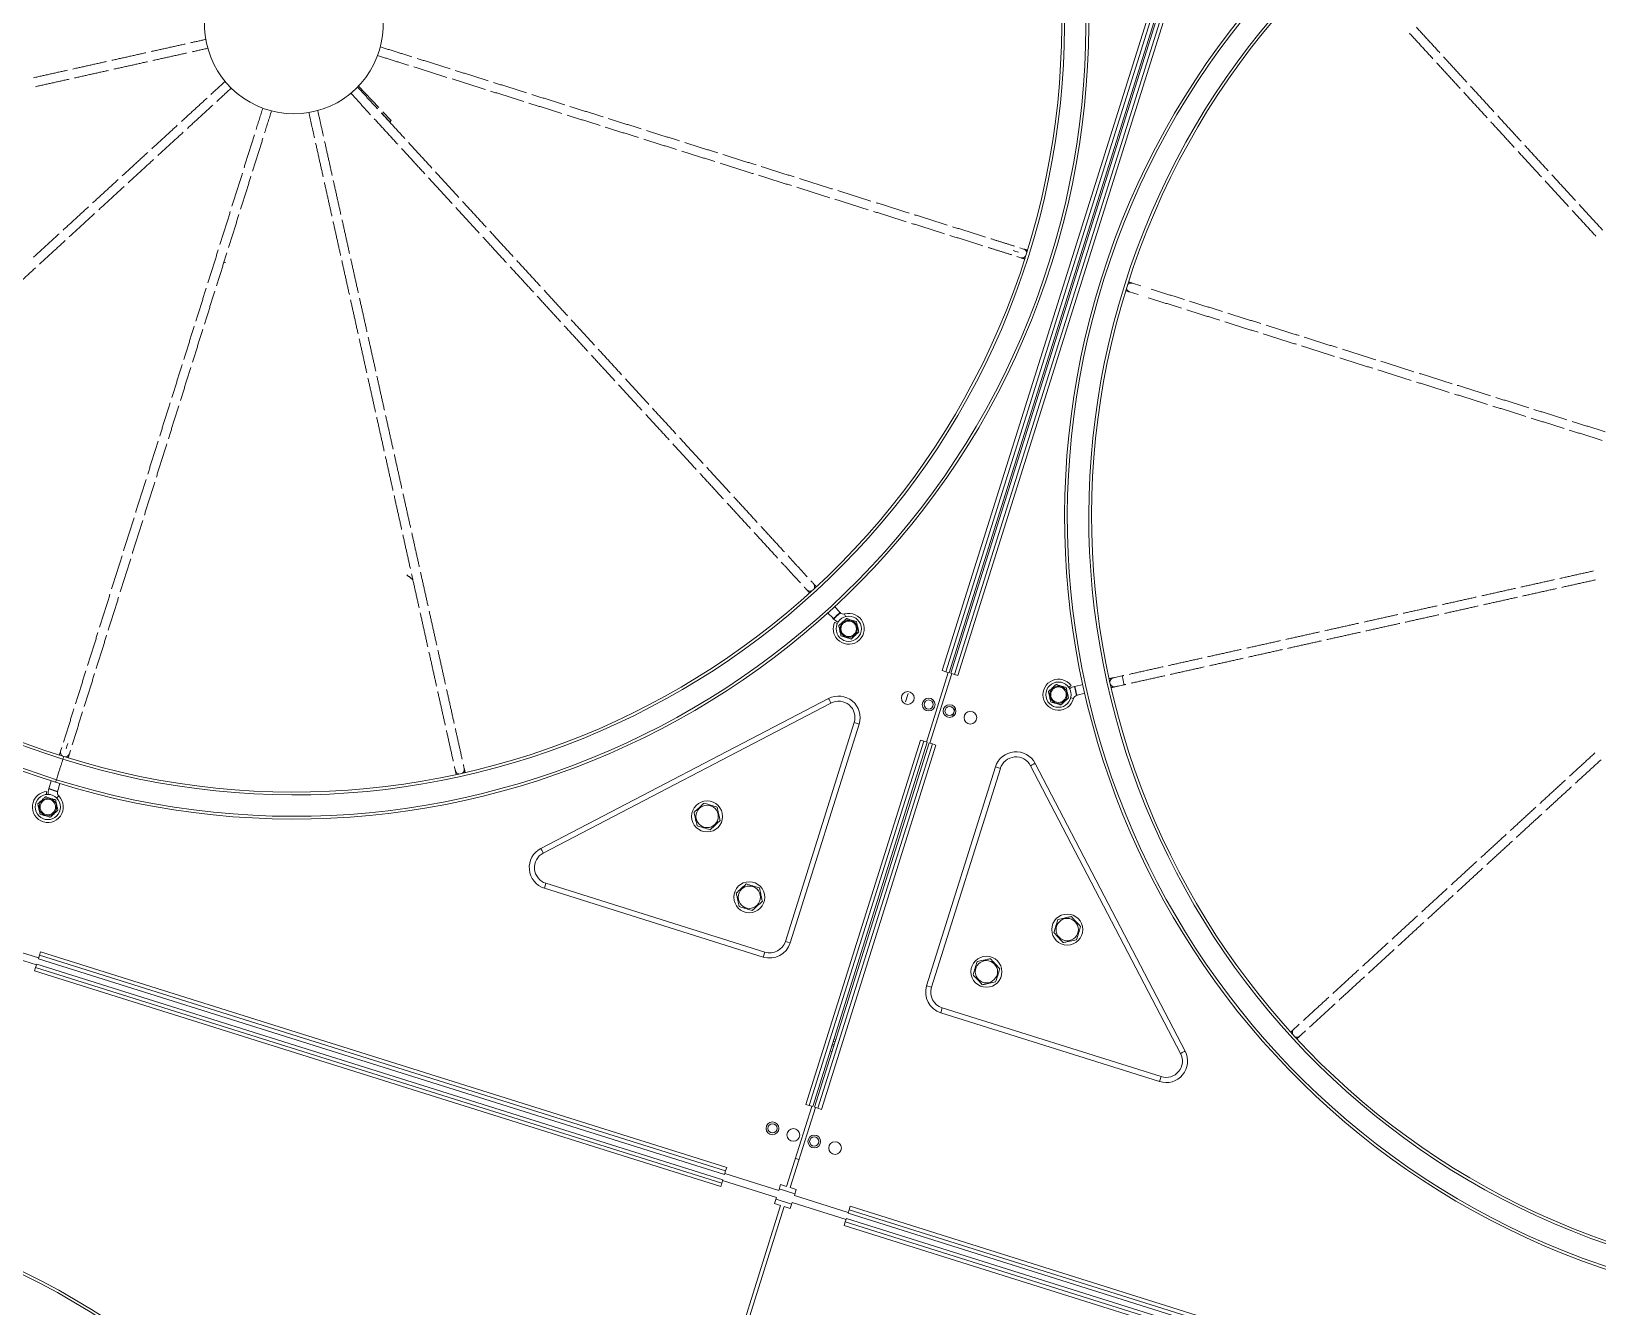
# Model space of a CAD drawing. Header units: metres. Extents: x -17822 to 152406, y -4219 to 19791.
# Drawn here: x 116765 to 116850.9, y 6487.3 to 6557.3 of the extents above; entities that cross this region are included whole.
import ezdxf

# ---------------------------------------------------------------- set-up
doc = ezdxf.new("R2010")
doc.units = ezdxf.units.M
doc.header["$LTSCALE"] = 100
doc.header["$MEASUREMENT"] = 0
doc.layers.get('0').update_dxf_attribs({"color": 9, "lineweight": 9})
doc.layers.add('Chiller', color=32, linetype='Continuous', lineweight=9)

# ---------------------------------------------------------------- blocks, each defined once
blk = doc.blocks.new('Chiller')
at = {"layer": 'Chiller', "linetype": 'Continuous'}
for p, q in [((215.249, 133.704), (201.604, 90.298)), ((215.44, 133.644), (201.795, 90.238)), ((215.631, 133.584), (201.986, 90.178)), ((202.081, 90.148), (215.726, 133.554)), ((202.272, 90.088), (215.917, 133.494)), ((202.463, 90.028), (216.108, 133.434)), ((169.593, 122.361), (170.713, 121.179)), ((170.64, 121.111), (170.584, 121.17)), ((171.244, 120.472), (170.848, 120.89)), ((170.921, 120.959), (171.386, 120.468)), ((171.301, 120.388), (171.386, 120.468)), ((206.068, 113.424), (205.854, 113.491)), ((205.637, 113.297), (205.494, 113.342)), ((205.637, 113.297), (205.78, 113.252)), ((205.705, 113.014), (205.918, 112.947)), ((211.884, 111.071), (212.354, 110.923)), ((212.504, 111.4), (212.034, 111.548)), ((196.25, 93.41), (196.292, 93.259)), ((201.795, 90.238), (201.604, 90.298)), ((201.795, 90.238), (201.986, 90.178)), ((201.935, 90.194), (200.735, 86.378)), ((202.132, 90.132), (200.933, 86.316)), ((202.272, 90.088), (202.081, 90.148)), ((202.272, 90.088), (202.463, 90.028)), ((195.373, 88.768), (179.592, 80.536)), ((179.722, 80.285), (195.503, 88.518)), ((199.742, 89.043), (199.596, 88.576)), ((202.245, 88), (202.171, 87.766)), ((202.318, 88.234), (202.245, 88)), ((196.778, 87.45), (193.004, 75.443)), ((193.274, 75.358), (197.048, 87.365)), ((196.778, 87.45), (197.048, 87.365)), ((153.318, 86.082), (153.255, 85.882)), ((153.557, 86.009), (153.602, 86.152)), ((153.602, 86.152), (153.647, 86.295)), ((153.732, 85.732), (153.796, 85.935)), ((200.405, 86.482), (194.122, 66.496)), ((200.596, 86.422), (194.313, 66.436)), ((200.786, 86.362), (194.504, 66.376)), ((194.599, 66.346), (200.882, 86.332)), ((194.79, 66.286), (201.073, 86.272)), ((194.981, 66.226), (201.263, 86.212)), ((200.405, 86.482), (200.596, 86.422)), ((200.596, 86.422), (200.786, 86.362)), ((201.073, 86.272), (200.882, 86.332)), ((201.263, 86.212), (201.073, 86.272)), ((153.216, 84.923), (153.261, 85.067)), ((153.274, 85.109), (153.261, 85.067)), ((153.274, 85.109), (153.319, 85.252)), ((153.332, 85.294), (153.319, 85.252)), ((153.332, 85.294), (153.377, 85.437)), ((153.422, 85.58), (153.377, 85.437)), ((214.68, 69.296), (206.448, 85.077)), ((214.931, 69.427), (206.699, 85.208)), ((152.741, 84.246), (152.602, 83.805)), ((152.979, 84.17), (153.024, 84.313)), ((153.041, 84.368), (153.024, 84.313)), ((153.041, 84.368), (153.086, 84.511)), ((153.099, 84.553), (153.086, 84.511)), ((153.099, 84.553), (153.144, 84.697)), ((153.157, 84.738), (153.144, 84.697)), ((153.157, 84.738), (153.202, 84.882)), ((153.216, 84.923), (153.202, 84.882)), ((204.522, 85.015), (200.747, 73.009)), ((204.792, 84.931), (201.017, 72.924)), ((204.792, 84.931), (204.522, 85.015)), ((153.079, 83.655), (152.602, 83.805)), ((153.085, 83.673), (152.608, 83.823)), ((153.079, 83.655), (153.218, 84.096)), ((179.784, 78.359), (179.869, 78.629)), ((179.784, 78.359), (191.791, 74.585)), ((191.875, 74.854), (179.869, 78.629)), ((148.231, 75.737), (152.047, 74.537)), ((151.925, 74.149), (148.109, 75.348)), ((152.151, 74.868), (152.091, 74.677)), ((152.151, 74.868), (189.785, 63.037)), ((191.791, 74.585), (191.875, 74.854)), ((193.004, 75.443), (193.274, 75.358)), ((151.881, 74.009), (151.821, 73.818)), ((151.881, 74.009), (151.941, 74.2)), ((151.881, 74.009), (189.516, 62.179)), ((151.941, 74.2), (189.575, 62.37)), ((152.091, 74.677), (152.031, 74.486)), ((189.665, 62.656), (152.031, 74.486)), ((189.725, 62.847), (152.091, 74.677)), ((189.456, 61.988), (151.821, 73.818)), ((201.017, 72.924), (200.747, 73.009)), ((201.521, 71.526), (201.606, 71.796)), ((201.521, 71.526), (213.528, 67.752)), ((201.606, 71.796), (213.612, 68.021)), ((195.649, 69.685), (195.553, 69.715)), ((195.583, 69.81), (195.679, 69.78)), ((195.628, 69.953), (195.724, 69.923)), ((195.673, 70.097), (195.769, 70.067)), ((195.559, 69.399), (195.463, 69.429)), ((213.528, 67.752), (213.612, 68.021)), ((193.073, 62.004), (194.453, 66.392)), ((193.271, 61.942), (194.65, 66.33)), ((194.122, 66.496), (194.313, 66.436)), ((194.313, 66.436), (194.504, 66.376)), ((194.79, 66.286), (194.599, 66.346)), ((194.981, 66.226), (194.79, 66.286)), ((189.665, 62.656), (189.725, 62.847)), ((189.725, 62.847), (189.785, 63.037)), ((193.751, 63.468), (193.553, 63.53)), ((189.516, 62.179), (189.456, 61.988)), ((189.575, 62.37), (189.516, 62.179)), ((189.559, 62.318), (192.517, 61.389)), ((189.682, 62.707), (192.639, 61.777)), ((192.743, 62.108), (192.639, 61.777)), ((193.526, 61.599), (192.668, 61.869)), ((192.743, 62.108), (193.073, 62.004)), ((193.601, 61.838), (193.271, 61.942)), ((192.413, 61.058), (192.517, 61.389)), ((192.413, 61.058), (192.743, 60.954)), ((193.346, 61.027), (192.488, 61.297)), ((193.271, 60.788), (193.375, 61.119)), ((196.333, 60.189), (193.375, 61.119)), ((193.601, 61.838), (193.497, 61.507)), ((196.455, 60.578), (193.497, 61.507)), ((192.743, 60.954), (189.864, 51.796)), ((192.941, 60.892), (190.062, 51.734)), ((193.271, 60.788), (192.941, 60.892)), ((196.349, 60.24), (196.289, 60.05)), ((196.349, 60.24), (233.983, 48.41)), ((196.439, 60.527), (196.499, 60.717)), ((234.073, 48.696), (196.439, 60.527)), ((196.499, 60.717), (196.559, 60.908)), ((234.133, 48.887), (196.499, 60.717)), ((196.559, 60.908), (234.193, 49.078)), ((196.289, 60.05), (196.229, 59.859)), ((233.863, 48.028), (196.229, 59.859)), ((196.289, 60.05), (233.923, 48.219))]:
    blk.add_line(p, q, dxfattribs=at)
at = {"layer": 'Chiller', "linetype": 'Continuous', "flags": 128}
for points in [[(194.027, 94.89), (194.056, 94.859), (194.097, 94.814), (194.131, 94.777), (194.156, 94.75), (194.171, 94.733)], [(194.54, 95.071), (194.524, 95.088), (194.499, 95.115), (194.466, 95.152), (194.424, 95.197), (194.395, 95.228)], [(196.012, 93.468), (195.894, 93.596), (195.78, 93.72), (195.699, 93.808)], [(195.331, 93.47), (195.412, 93.382), (195.526, 93.258), (195.643, 93.13)], [(195.999, 93.482), (195.985, 93.469), (195.945, 93.432), (195.885, 93.377), (195.815, 93.313), (195.744, 93.248), (195.684, 93.193), (195.644, 93.156), (195.63, 93.144)], [(196.012, 93.468), (195.998, 93.455), (195.958, 93.418), (195.898, 93.363), (195.827, 93.299), (195.757, 93.234), (195.697, 93.179), (195.657, 93.142), (195.643, 93.13), (195.643, 93.13)], [(195.704, 92.943), (195.721, 92.935), (195.77, 92.913), (195.844, 92.879), (195.847, 92.878)], [(209.315, 89.528), (209.197, 89.502), (209.033, 89.465), (208.864, 89.428)], [(208.972, 88.94), (208.968, 88.958), (208.956, 89.011), (208.939, 89.09), (208.918, 89.184), (208.897, 89.277), (208.879, 89.356), (208.868, 89.409), (208.864, 89.428), (208.864, 89.428)], [(208.991, 88.944), (208.987, 88.962), (208.975, 89.015), (208.957, 89.094), (208.936, 89.188), (208.916, 89.281), (208.898, 89.36), (208.886, 89.413), (208.882, 89.432), (208.882, 89.432)], [(211.469, 90.008), (211.384, 89.989), (211.302, 89.97), (211.225, 89.953), (211.155, 89.938), (211.095, 89.924), (211.046, 89.914), (211.01, 89.906), (210.988, 89.901)], [(211.097, 89.413), (211.119, 89.417), (211.155, 89.425), (211.204, 89.436), (211.264, 89.45), (211.334, 89.465), (211.411, 89.482), (211.493, 89.501), (211.578, 89.52)], [(211.578, 89.52), (211.574, 89.538), (211.562, 89.591), (211.544, 89.67), (211.523, 89.764), (211.503, 89.857), (211.485, 89.936), (211.473, 89.989), (211.469, 90.008), (211.469, 90.008)], [(195.503, 88.518), (195.482, 88.558), (195.461, 88.598), (195.442, 88.636), (195.423, 88.671), (195.407, 88.703), (195.393, 88.73), (195.381, 88.752), (195.373, 88.768)], [(208.803, 88.762), (208.784, 88.767), (208.732, 88.781), (208.653, 88.801), (208.651, 88.801)], [(208.972, 88.94), (209.142, 88.977), (209.306, 89.014), (209.423, 89.04)], [(175.389, 84.924), (175.384, 84.946), (175.376, 84.982), (175.365, 85.031), (175.352, 85.091), (175.341, 85.142)], [(206.448, 85.077), (206.489, 85.098), (206.529, 85.119), (206.567, 85.139), (206.602, 85.157), (206.633, 85.174), (206.66, 85.188), (206.682, 85.199), (206.699, 85.208)], [(174.853, 85.034), (174.864, 84.982), (174.877, 84.922), (174.888, 84.873), (174.896, 84.837), (174.901, 84.815)], [(152.471, 83.659), (152.472, 83.64), (152.478, 83.586), (152.485, 83.506)], [(179.592, 80.536), (179.6, 80.52), (179.612, 80.497), (179.626, 80.47), (179.642, 80.439), (179.661, 80.404), (179.68, 80.366), (179.701, 80.326), (179.722, 80.285)], [(221.19, 70.898), (221.187, 70.895), (221.125, 70.838), (221.067, 70.785), (221.014, 70.737), (220.969, 70.695), (220.932, 70.661), (220.905, 70.636), (220.888, 70.621)], [(221.226, 70.253), (221.243, 70.268), (221.27, 70.293), (221.307, 70.327), (221.352, 70.368), (221.405, 70.417), (221.463, 70.47), (221.525, 70.527), (221.528, 70.53)], [(214.931, 69.427), (214.915, 69.418), (214.892, 69.407), (214.865, 69.393), (214.834, 69.376), (214.799, 69.358), (214.761, 69.338), (214.721, 69.317), (214.68, 69.296)]]:
    blk.add_lwpolyline(points, dxfattribs=at)
at = {"layer": 'Chiller', "linetype": 'Continuous'}
for centre, radius in [((196.477, 92.591), 0.693), ((196.477, 92.591), 0.477), ((196.477, 92.591), 0.425), ((207.98, 88.975), 0.693), ((207.98, 88.975), 0.477), ((207.98, 88.975), 0.425), ((199.717, 88.795), 0.35), ((200.861, 88.435), 0.35), ((200.861, 88.435), 0.25), ((202.006, 88.075), 0.35), ((202.006, 88.075), 0.25), ((203.151, 87.715), 0.35), ((152.552, 82.813), 0.693), ((152.552, 82.813), 0.477), ((152.552, 82.813), 0.425), ((188.71, 82.298), 0.85), ((188.71, 82.298), 0.612), ((191.023, 77.865), 0.85), ((191.023, 77.865), 0.612), ((208.461, 76.089), 0.85), ((208.461, 76.089), 0.612), ((204.028, 73.777), 0.85), ((204.028, 73.777), 0.612), ((192.295, 65.184), 0.35), ((192.295, 65.184), 0.25), ((193.439, 64.824), 0.35), ((194.584, 64.464), 0.35), ((194.584, 64.464), 0.25), ((195.729, 64.104), 0.35)]:
    blk.add_circle(centre, radius, dxfattribs=at)
for centre, radius, start, end in [((166.047, 125.742), 43.578, 72.54925, 252.54925), ((166.047, 125.742), 43.428, 72.54925, 252.54925), ((166.047, 125.742), 42.25, 72.54925, 252.54925), ((166.047, 125.742), 42.1, 72.54925, 252.54925), ((166.047, 125.742), 43.578, 252.54925, 72.54925), ((166.047, 125.742), 43.428, 252.54925, 72.54925), ((166.047, 125.742), 42.25, 252.54925, 72.54925), ((166.047, 125.742), 42.1, 252.54925, 72.54925), ((251.905, 98.752), 43.578, 72.54925, 252.54925), ((251.905, 98.752), 43.428, 72.54925, 252.54925), ((251.905, 98.752), 42.25, 72.54925, 252.54925), ((251.905, 98.752), 42.1, 72.54925, 252.54925), ((166.047, 125.742), 4.9, 162.54925, 36.71004), ((171.317, 120.541), 0.1, 223.43925, 313.43925), ((205.993, 113.189), 0.246, 4.71365, 72.32838), ((205.991, 113.182), 0.246, 252.77012, 320.38486), ((211.959, 111.306), 0.246, 184.72157, 252.32046), ((211.961, 111.313), 0.246, 72.77805, 140.37694), ((194.352, 94.902), 0.247, 222.91122, 297.94632), ((194.356, 94.905), 0.247, 327.13852, 42.19665), ((196.477, 92.591), 0.85, 155.51356, 222.54925), ((196.183, 93.651), 0.75, 222.54925, 247.06998), ((196.477, 92.591), 0.85, 222.54925, 105.51356), ((196.183, 93.651), 0.25, 222.54925, 285.51356), ((207.98, 88.975), 0.85, 35.51356, 345.51356), ((166.562, 148.336), 72.378, 305.45342, 305.5777), ((209.045, 88.7), 0.75, 102.54925, 127.06644), ((211.044, 89.66), 0.247, 102.8916, 177.97025), ((211.045, 89.654), 0.247, 207.13307, 282.2064), ((195.92, 87.72), 1.183, 342.54925, 117.54925), ((195.92, 87.72), 0.9, 342.54925, 117.54925), ((209.045, 88.7), 0.25, 102.54925, 165.51356), ((153.491, 85.809), 0.247, 162.90533, 237.95237), ((153.496, 85.807), 0.247, 267.15795, 342.18136), ((205.65, 84.661), 1.183, 27.54925, 162.54925), ((205.65, 84.661), 0.9, 27.54925, 162.54925), ((175.141, 84.87), 0.246, 192.77752, 260.37725), ((175.149, 84.871), 0.246, 304.73142, 12.32198), ((152.552, 82.813), 0.85, 162.54925, 45.51356), ((152.552, 82.813), 0.85, 95.51356, 162.54925), ((153.323, 83.598), 0.75, 162.54925, 187.06825), ((194.739, 42.471), 58.367, 135.44588, 135.59999), ((153.323, 83.598), 0.25, 162.54925, 225.51356), ((180.139, 79.487), 1.183, 117.54925, 252.54925), ((180.139, 79.487), 0.9, 117.54925, 252.54925), ((192.145, 75.713), 1.183, 252.54925, 342.54925), ((192.145, 75.713), 0.9, 252.54925, 342.54925), ((201.876, 72.654), 1.183, 162.54925, 252.54925), ((201.876, 72.654), 0.9, 162.54925, 252.54925), ((221.055, 70.44), 0.246, 132.75617, 200.38744), ((221.061, 70.435), 0.246, 244.72651, 312.31573), ((213.882, 68.88), 1.183, 252.54925, 27.54925), ((213.882, 68.88), 0.9, 252.54925, 27.54925), ((132.61, 19.374), 42.25, 252.54925, 72.54925), ((132.61, 19.374), 42.1, 252.54925, 72.54925)]:
    blk.add_arc(centre, radius, start, end, dxfattribs=at)
for points in [[(228.894, 124.191), (227.61, 125.59)], [(160.084, 124.671), (158.223, 124.257)], [(161.216, 124.923), (160.373, 124.735)], [(227.236, 125.258), (228.519, 123.86)], [(155.772, 123.711), (153.921, 123.299)], [(157.927, 124.191), (156.065, 123.776)], [(158.31, 123.764), (160.161, 124.176)], [(160.462, 124.243), (161.325, 124.435)], [(170.641, 124.036), (172.341, 123.501)], [(172.51, 123.973), (170.79, 124.513)], [(174.616, 123.311), (172.799, 123.882)], [(230.381, 122.571), (229.092, 123.975)], [(153.626, 123.233), (151.773, 122.821)], [(154.021, 122.809), (155.87, 123.221)], [(156.167, 123.287), (158.02, 123.699)], [(172.631, 123.41), (174.442, 122.841)], [(176.706, 122.654), (174.896, 123.222)], [(228.721, 123.64), (230.008, 122.237)], [(151.868, 122.33), (153.725, 122.743)], [(162.273, 122.617), (161.5, 121.908)], [(161.821, 121.523), (162.611, 122.249)], [(170.639, 121.11), (169.541, 122.306)], [(174.727, 122.752), (176.548, 122.179)], [(176.827, 122.091), (178.651, 121.518)], [(178.802, 121.995), (176.989, 122.565)], [(230.204, 122.024), (231.497, 120.616)], [(231.866, 120.953), (230.583, 122.351)], [(161.283, 121.708), (159.876, 120.417)], [(160.205, 120.04), (161.598, 121.318)], [(164.341, 121.149), (163.971, 119.972)], [(169.172, 121.968), (170.251, 120.792)], [(178.933, 121.429), (180.741, 120.861)], [(180.898, 121.336), (179.091, 121.904)], [(183.002, 120.674), (181.187, 121.245)], [(164.44, 119.796), (164.818, 120.999)], [(166.866, 120.911), (167.174, 119.53)], [(167.668, 119.61), (167.354, 121.02)], [(170.451, 120.575), (171.74, 119.17)], [(172.13, 119.485), (170.844, 120.886)], [(181.032, 120.769), (182.845, 120.2)], [(185.101, 120.014), (183.284, 120.586)], [(231.697, 120.398), (232.981, 118.999)], [(233.354, 119.332), (232.072, 120.729)], [(159.653, 120.212), (158.252, 118.926)], [(158.579, 118.548), (159.979, 119.832)], [(163.882, 119.687), (163.311, 117.871)], [(163.78, 117.696), (164.351, 119.513)], [(183.126, 120.111), (184.945, 119.539)], [(185.235, 119.448), (187.038, 118.881)], [(187.198, 119.355), (185.381, 119.926)], [(158.034, 118.726), (156.628, 117.436)], [(167.24, 119.232), (167.653, 117.377)], [(168.146, 117.465), (167.733, 119.32)], [(171.947, 118.945), (173.233, 117.544)], [(173.615, 117.867), (172.33, 119.268)], [(187.326, 118.791), (189.138, 118.221)], [(189.293, 118.697), (187.484, 119.265)], [(191.393, 118.037), (189.58, 118.606)], [(233.186, 118.775), (234.47, 117.376)], [(234.842, 117.711), (233.555, 119.112)], [(156.962, 117.063), (158.355, 118.342)], [(189.427, 118.131), (191.248, 117.558)], [(193.488, 117.378), (191.682, 117.946)], [(156.411, 117.237), (155.01, 115.951)], [(155.342, 115.576), (156.741, 116.86)], [(163.219, 117.579), (162.65, 115.768)], [(163.122, 115.605), (163.691, 117.412)], [(167.719, 117.081), (168.132, 115.225)], [(168.623, 115.32), (168.209, 117.18)], [(173.436, 117.323), (174.722, 115.922)], [(175.101, 116.248), (173.813, 117.651)], [(191.531, 117.469), (193.335, 116.902)], [(195.591, 116.717), (193.775, 117.288)], [(234.669, 117.16), (235.958, 115.755)], [(236.328, 116.092), (235.046, 117.488)], [(176.589, 114.628), (175.303, 116.028)], [(193.623, 116.811), (195.438, 116.241)], [(195.718, 116.153), (197.541, 115.58)], [(197.694, 116.056), (195.874, 116.628)], [(154.788, 115.747), (153.393, 114.466)], [(153.719, 114.086), (155.118, 115.371)], [(162.56, 115.483), (161.991, 113.671)], [(162.463, 113.505), (163.032, 115.317)], [(174.922, 115.704), (176.209, 114.302)], [(197.827, 115.49), (199.633, 114.922)], [(199.787, 115.398), (197.98, 115.966)], [(201.884, 114.739), (200.073, 115.308)], [(236.16, 115.535), (237.447, 114.133)], [(237.82, 114.467), (236.532, 115.87)], [(168.196, 114.938), (168.611, 113.073)], [(169.1, 113.177), (168.689, 115.025)], [(178.072, 113.011), (176.788, 114.41)], [(199.92, 114.832), (201.733, 114.262)], [(203.986, 114.078), (202.171, 114.648)], [(153.165, 114.256), (151.763, 112.97)], [(152.1, 112.6), (153.5, 113.885)], [(176.416, 114.076), (177.7, 112.677)], [(202.02, 114.172), (203.84, 113.6)], [(204.127, 113.509), (205.418, 113.104)], [(205.568, 113.581), (204.272, 113.988)], [(206.284, 113.356), (206.068, 113.424)], [(161.9, 113.384), (161.329, 111.567)], [(161.803, 111.407), (162.371, 113.214)], [(162.298, 112.685), (162.237, 112.682)], [(168.674, 112.789), (169.088, 110.93)], [(169.579, 111.025), (169.165, 112.885)], [(179.564, 111.386), (178.275, 112.791)], [(205.918, 112.947), (206.134, 112.879)], [(150.476, 111.11), (151.878, 112.397)], [(177.903, 112.456), (179.183, 111.061)], [(161.239, 111.279), (160.67, 109.471)], [(161.142, 109.304), (161.713, 111.121)], [(179.391, 110.836), (180.677, 109.434)], [(181.049, 109.768), (179.764, 111.169)], [(211.668, 111.139), (211.884, 111.071)], [(212.034, 111.548), (211.818, 111.616)], [(214.884, 110.652), (213.071, 111.222)], [(169.152, 110.644), (169.567, 108.778)], [(170.056, 108.882), (169.644, 110.734)], [(212.908, 110.749), (214.732, 110.176)], [(215.018, 110.086), (216.826, 109.518)], [(216.975, 109.995), (215.171, 110.562)], [(160.58, 109.184), (160.009, 107.369)], [(180.875, 109.219), (182.162, 107.816)], [(182.54, 108.144), (181.255, 109.544)], [(217.112, 109.427), (218.928, 108.857)], [(219.081, 109.333), (217.26, 109.905)], [(221.183, 108.672), (219.368, 109.243)], [(160.485, 107.213), (161.052, 109.019)], [(169.631, 108.493), (170.044, 106.635)], [(170.536, 106.727), (170.123, 108.583)], [(219.214, 108.767), (221.03, 108.196)], [(223.27, 108.016), (221.463, 108.584)], [(182.363, 107.597), (183.651, 106.195)], [(184.023, 106.529), (182.735, 107.932)], [(221.312, 108.107), (223.125, 107.537)], [(223.405, 107.449), (225.213, 106.881)], [(225.379, 107.353), (223.561, 107.924)], [(159.919, 107.081), (159.351, 105.274)], [(159.824, 105.113), (160.394, 106.927)], [(225.501, 106.791), (227.323, 106.218)], [(227.474, 106.694), (225.665, 107.263)], [(229.571, 106.035), (227.763, 106.604)], [(170.108, 106.346), (170.523, 104.482)], [(171.012, 104.586), (170.599, 106.444)], [(183.858, 105.969), (185.137, 104.575)], [(185.515, 104.903), (184.226, 106.308)], [(227.61, 106.127), (229.416, 105.56)], [(231.673, 105.374), (229.856, 105.946)], [(159.259, 104.981), (158.688, 103.166)], [(159.165, 103.015), (159.734, 104.826)], [(229.705, 105.469), (231.517, 104.899)], [(231.804, 104.809), (233.62, 104.238)], [(233.775, 104.714), (231.961, 105.284)], [(170.588, 104.191), (171.001, 102.338)], [(171.491, 102.436), (171.077, 104.295)], [(185.34, 104.354), (186.627, 102.952)], [(187.001, 103.284), (185.712, 104.688)], [(233.902, 104.149), (235.716, 103.579)], [(235.866, 104.056), (234.054, 104.626)], [(237.973, 103.394), (236.157, 103.965)], [(235.997, 103.491), (237.808, 102.922)], [(158.599, 102.882), (158.03, 101.074)], [(158.503, 100.91), (159.075, 102.729)], [(186.827, 102.734), (188.111, 101.335)], [(188.485, 101.667), (187.202, 103.065)], [(171.066, 102.047), (171.48, 100.185)], [(171.968, 100.293), (171.556, 102.143)], [(189.97, 100.05), (188.686, 101.448)], [(157.94, 100.785), (157.369, 98.97)], [(157.845, 98.817), (158.414, 100.627)], [(188.319, 101.109), (189.602, 99.711)], [(171.543, 99.902), (171.957, 98.044)], [(172.446, 98.145), (172.033, 100.002)], [(191.464, 98.422), (190.178, 99.823)], [(189.806, 99.488), (191.09, 98.09)], [(157.279, 98.682), (156.71, 96.873)], [(157.186, 96.721), (157.756, 98.533)], [(192.948, 96.805), (191.663, 98.205)], [(172.021, 97.754), (172.435, 95.896)], [(172.926, 95.992), (172.513, 97.846)], [(191.289, 97.874), (192.573, 96.474)], [(156.621, 96.59), (156.051, 94.777)], [(156.524, 94.615), (157.096, 96.434)], [(192.78, 96.249), (193.824, 95.111)], [(194.193, 95.449), (193.151, 96.585)], [(172.571, 95.283), (172.235, 95.552)], [(172.501, 95.599), (172.913, 93.747)], [(173.404, 93.845), (172.989, 95.706)], [(237.333, 95.765), (235.475, 95.351)], [(194.171, 94.733), (194.331, 94.559)], [(194.7, 94.897), (194.54, 95.071)], [(233.039, 94.809), (231.191, 94.398)], [(235.192, 95.288), (233.335, 94.875)], [(233.432, 94.384), (235.29, 94.798)], [(235.583, 94.863), (237.438, 95.276)], [(155.96, 94.489), (155.391, 92.678)], [(155.866, 92.521), (156.435, 94.333)], [(228.746, 93.853), (226.893, 93.441)], [(230.889, 94.33), (229.038, 93.918)], [(229.146, 93.43), (230.994, 93.841)], [(231.29, 93.908), (233.147, 94.321)], [(172.977, 93.459), (173.391, 91.6)], [(173.881, 91.698), (173.467, 93.559)], [(224.453, 92.898), (222.592, 92.484)], [(226.598, 93.375), (224.742, 92.962)], [(224.842, 92.472), (226.702, 92.886)], [(226.987, 92.95), (228.84, 93.362)], [(155.3, 92.388), (154.731, 90.578)], [(155.205, 90.418), (155.775, 92.232)], [(220.159, 91.942), (218.305, 91.529)], [(222.302, 92.419), (220.45, 92.007)], [(220.545, 91.516), (222.401, 91.929)], [(222.701, 91.996), (224.552, 92.408)], [(173.455, 91.313), (173.87, 89.45)], [(174.358, 89.558), (173.945, 91.412)], [(218.009, 91.463), (216.154, 91.051)], [(218.404, 91.039), (220.262, 91.453)], [(154.639, 90.285), (154.071, 88.477)], [(213.719, 90.508), (211.849, 90.092)], [(215.856, 90.984), (214.007, 90.573)], [(214.108, 90.083), (215.963, 90.496)], [(216.262, 90.562), (218.116, 90.975)], [(154.547, 88.326), (155.117, 90.137)], [(210.988, 89.901), (210.757, 89.849)], [(210.866, 89.361), (211.097, 89.413)], [(211.56, 90.028), (211.469, 90.008)], [(211.578, 89.52), (211.666, 89.539)], [(211.962, 89.605), (213.821, 90.019)], [(173.935, 89.154), (174.347, 87.303)], [(174.837, 87.403), (174.423, 89.262)], [(153.982, 88.194), (153.41, 86.374)], [(153.886, 86.221), (154.456, 88.036)], [(174.412, 87.015), (174.787, 85.326)], [(175.275, 85.435), (174.902, 87.114)], [(153.255, 85.882), (153.184, 85.655)], [(153.661, 85.505), (153.732, 85.732)], [(237.404, 85.781), (236.006, 84.498)], [(236.334, 84.12), (237.736, 85.407)], [(174.901, 84.815), (174.95, 84.594)], [(175.438, 84.703), (175.389, 84.924)], [(235.783, 84.293), (234.385, 83.01)], [(234.714, 82.633), (236.113, 83.918)], [(234.162, 82.805), (232.76, 81.519)], [(233.098, 81.15), (234.492, 82.429)], [(232.542, 81.318), (231.144, 80.035)], [(231.476, 79.661), (232.875, 80.945)], [(230.922, 79.831), (229.523, 78.547)], [(229.85, 78.169), (231.251, 79.454)], [(229.297, 78.339), (227.901, 77.058)], [(228.238, 76.688), (229.633, 77.969)], [(227.676, 76.852), (226.278, 75.568)], [(226.611, 75.195), (228.011, 76.481)], [(226.059, 75.367), (224.658, 74.081)], [(224.987, 73.705), (226.389, 74.991)], [(224.438, 73.88), (223.036, 72.592)], [(223.373, 72.224), (224.77, 73.506)], [(222.811, 72.386), (221.412, 71.102)], [(221.749, 70.733), (223.151, 72.019)], [(220.888, 70.621), (220.721, 70.468)], [(221.06, 70.1), (221.226, 70.253)]]:
    blk.add_open_spline(points, degree=1, dxfattribs=at)
for points, knots in [([(195.926, 92.764), (195.941, 92.777), (195.984, 92.816), (196.063, 92.89), (196.166, 92.983), (196.266, 93.075), (196.328, 93.132), (196.352, 93.154)], [0, 0, 0, 0, 0.111314, 0.32527, 0.540888, 0.820939, 1, 1, 1, 1]), ([(196.352, 93.154), (196.362, 93.151), (196.402, 93.138), (196.497, 93.109), (196.648, 93.061), (196.789, 93.017), (196.879, 92.989), (196.9, 92.982), (196.903, 92.981)], [0, 0, 0, 0, 0.0615681, 0.2437281, 0.5002132, 0.8697422, 0.9815728, 1, 1, 1, 1]), ([(196.903, 92.981), (196.907, 92.962), (196.919, 92.905), (196.943, 92.8), (196.973, 92.664), (197.003, 92.532), (197.021, 92.45), (197.028, 92.418)], [0, 0, 0, 0, 0.111318, 0.32527, 0.540888, 0.820939, 1, 1, 1, 1]), ([(196.052, 92.2), (196.048, 92.22), (196.035, 92.276), (196.011, 92.382), (195.981, 92.517), (195.952, 92.65), (195.934, 92.732), (195.926, 92.764)], [0, 0, 0, 0, 0.111314, 0.32527, 0.540883, 0.820939, 1, 1, 1, 1]), ([(196.603, 92.027), (196.592, 92.03), (196.552, 92.043), (196.457, 92.073), (196.307, 92.12), (196.166, 92.165), (196.076, 92.193), (196.055, 92.199), (196.052, 92.2)], [0, 0, 0, 0, 0.0615681, 0.2437281, 0.5002132, 0.8697422, 0.9815728, 1, 1, 1, 1]), ([(197.028, 92.418), (197.013, 92.404), (196.971, 92.365), (196.891, 92.292), (196.789, 92.198), (196.689, 92.106), (196.627, 92.049), (196.603, 92.027)], [0, 0, 0, 0, 0.111318, 0.325274, 0.540888, 0.820939, 1, 1, 1, 1]), ([(207.429, 89.148), (207.437, 89.155), (207.468, 89.184), (207.541, 89.251), (207.658, 89.358), (207.766, 89.458), (207.836, 89.521), (207.852, 89.536), (207.855, 89.538)], [0, 0, 0, 0, 0.061533, 0.243717, 0.500216, 0.869735, 0.981561, 1, 1, 1, 1]), ([(207.855, 89.538), (207.873, 89.532), (207.929, 89.515), (208.032, 89.483), (208.164, 89.441), (208.294, 89.4), (208.374, 89.375), (208.405, 89.365)], [0, 0, 0, 0, 0.1112877, 0.3252305, 0.5408352, 0.8208977, 1, 1, 1, 1]), ([(208.405, 89.365), (208.41, 89.346), (208.422, 89.289), (208.446, 89.184), (208.476, 89.048), (208.505, 88.916), (208.524, 88.834), (208.531, 88.802)], [0, 0, 0, 0, 0.1113186, 0.3252305, 0.5408487, 0.8209009, 1, 1, 1, 1]), ([(207.555, 88.584), (207.55, 88.604), (207.538, 88.66), (207.514, 88.766), (207.484, 88.901), (207.455, 89.034), (207.436, 89.116), (207.429, 89.148)], [0, 0, 0, 0, 0.111314, 0.32527, 0.540883, 0.820939, 1, 1, 1, 1]), ([(208.105, 88.411), (208.087, 88.417), (208.031, 88.435), (207.928, 88.467), (207.796, 88.509), (207.666, 88.549), (207.586, 88.575), (207.555, 88.584)], [0, 0, 0, 0, 0.111362, 0.325305, 0.54091, 0.820973, 1, 1, 1, 1]), ([(208.531, 88.802), (208.523, 88.794), (208.492, 88.766), (208.419, 88.699), (208.302, 88.592), (208.193, 88.492), (208.124, 88.428), (208.108, 88.413), (208.105, 88.411)], [0, 0, 0, 0, 0.061569, 0.2437139, 0.5002141, 0.8697384, 0.9815609, 1, 1, 1, 1]), ([(152.001, 82.986), (152.016, 83), (152.059, 83.039), (152.139, 83.112), (152.241, 83.206), (152.341, 83.298), (152.403, 83.355), (152.427, 83.377)], [0, 0, 0, 0, 0.111316, 0.325271, 0.540885, 0.820939, 1, 1, 1, 1]), ([(152.427, 83.377), (152.446, 83.371), (152.501, 83.353), (152.604, 83.321), (152.736, 83.279), (152.866, 83.239), (152.946, 83.213), (152.978, 83.204)], [0, 0, 0, 0, 0.1112877, 0.3252305, 0.5408352, 0.8208977, 1, 1, 1, 1]), ([(152.127, 82.423), (152.125, 82.433), (152.115, 82.474), (152.094, 82.571), (152.06, 82.726), (152.027, 82.87), (152.007, 82.962), (152.002, 82.983), (152.001, 82.986)], [0, 0, 0, 0, 0.061534, 0.243715, 0.500215, 0.869736, 0.981559, 1, 1, 1, 1]), ([(153.103, 82.64), (153.088, 82.627), (153.046, 82.588), (152.966, 82.514), (152.864, 82.421), (152.764, 82.329), (152.702, 82.272), (152.678, 82.25)], [0, 0, 0, 0, 0.1113546, 0.3252697, 0.5408846, 0.820939, 1, 1, 1, 1]), ([(152.978, 83.204), (152.98, 83.193), (152.989, 83.152), (153.011, 83.055), (153.045, 82.901), (153.077, 82.757), (153.098, 82.664), (153.102, 82.643), (153.103, 82.64)], [0, 0, 0, 0, 0.061534, 0.243715, 0.500216, 0.869737, 0.98156, 1, 1, 1, 1]), ([(188.547, 83.031), (188.499, 82.987), (188.402, 82.898), (188.214, 82.725), (188.079, 82.601), (187.994, 82.523)], [0, 0, 0, 0, 0.264857, 0.535476, 1, 1, 1, 1]), ([(187.994, 82.523), (188.008, 82.46), (188.037, 82.331), (188.092, 82.082), (188.132, 81.903), (188.157, 81.79)], [0, 0, 0, 0, 0.264857, 0.535445, 1, 1, 1, 1]), ([(189.263, 82.806), (189.232, 82.815), (189.084, 82.862), (188.837, 82.939), (188.633, 83.004), (188.547, 83.031)], [0, 0, 0, 0, 0.132149, 0.636348, 1, 1, 1, 1]), ([(189.426, 82.073), (189.412, 82.136), (189.383, 82.265), (189.328, 82.514), (189.288, 82.693), (189.263, 82.806)], [0, 0, 0, 0, 0.264857, 0.535476, 1, 1, 1, 1]), ([(152.678, 82.25), (152.659, 82.256), (152.604, 82.273), (152.5, 82.305), (152.368, 82.347), (152.238, 82.388), (152.158, 82.413), (152.127, 82.423)], [0, 0, 0, 0, 0.111362, 0.325305, 0.54091, 0.820973, 1, 1, 1, 1]), ([(188.157, 81.79), (188.243, 81.764), (188.447, 81.699), (188.694, 81.622), (188.842, 81.575), (188.873, 81.565)], [0, 0, 0, 0, 0.363652, 0.867851, 1, 1, 1, 1]), ([(188.873, 81.565), (188.921, 81.609), (189.018, 81.698), (189.206, 81.871), (189.341, 81.995), (189.426, 82.073)], [0, 0, 0, 0, 0.264857, 0.535476, 1, 1, 1, 1]), ([(190.86, 78.598), (190.812, 78.554), (190.715, 78.465), (190.527, 78.292), (190.392, 78.168), (190.307, 78.09)], [0, 0, 0, 0, 0.264857, 0.535476, 1, 1, 1, 1]), ([(191.576, 78.372), (191.49, 78.399), (191.286, 78.464), (191.039, 78.541), (190.89, 78.588), (190.86, 78.598)], [0, 0, 0, 0, 0.3636912, 0.8678589, 1, 1, 1, 1]), ([(191.739, 77.64), (191.725, 77.703), (191.696, 77.832), (191.64, 78.081), (191.601, 78.26), (191.576, 78.372)], [0, 0, 0, 0, 0.264857, 0.535476, 1, 1, 1, 1]), ([(190.307, 78.09), (190.321, 78.026), (190.349, 77.898), (190.405, 77.649), (190.445, 77.47), (190.47, 77.357)], [0, 0, 0, 0, 0.2648574, 0.5354749, 1, 1, 1, 1]), ([(190.47, 77.357), (190.501, 77.348), (190.649, 77.301), (190.896, 77.224), (191.1, 77.159), (191.186, 77.132)], [0, 0, 0, 0, 0.1321411, 0.6363088, 1, 1, 1, 1]), ([(191.186, 77.132), (191.234, 77.176), (191.331, 77.265), (191.519, 77.438), (191.654, 77.562), (191.739, 77.64)], [0, 0, 0, 0, 0.2648575, 0.5354438, 1, 1, 1, 1]), ([(207.953, 76.642), (207.926, 76.557), (207.862, 76.352), (207.784, 76.105), (207.738, 75.957), (207.728, 75.926)], [0, 0, 0, 0, 0.36368, 0.867857, 1, 1, 1, 1]), ([(208.686, 76.805), (208.622, 76.791), (208.494, 76.763), (208.245, 76.707), (208.066, 76.667), (207.953, 76.642)], [0, 0, 0, 0, 0.264847, 0.53549, 1, 1, 1, 1]), ([(209.193, 76.252), (209.149, 76.3), (209.06, 76.397), (208.888, 76.586), (208.764, 76.72), (208.686, 76.805)], [0, 0, 0, 0, 0.264861, 0.535465, 1, 1, 1, 1]), ([(207.728, 75.926), (207.772, 75.878), (207.861, 75.781), (208.034, 75.593), (208.158, 75.458), (208.236, 75.373)], [0, 0, 0, 0, 0.264847, 0.53549, 1, 1, 1, 1]), ([(208.968, 75.536), (208.978, 75.567), (209.025, 75.715), (209.102, 75.962), (209.167, 76.167), (209.193, 76.252)], [0, 0, 0, 0, 0.132143, 0.63632, 1, 1, 1, 1]), ([(208.236, 75.373), (208.299, 75.387), (208.428, 75.416), (208.677, 75.472), (208.856, 75.511), (208.968, 75.536)], [0, 0, 0, 0, 0.264861, 0.535465, 1, 1, 1, 1]), ([(203.52, 74.33), (203.511, 74.299), (203.464, 74.151), (203.386, 73.904), (203.322, 73.699), (203.295, 73.614)], [0, 0, 0, 0, 0.132143, 0.63632, 1, 1, 1, 1]), ([(204.253, 74.493), (204.189, 74.479), (204.061, 74.45), (203.811, 74.395), (203.633, 74.355), (203.52, 74.33)], [0, 0, 0, 0, 0.264862, 0.535465, 1, 1, 1, 1]), ([(204.76, 73.94), (204.716, 73.988), (204.627, 74.085), (204.455, 74.273), (204.331, 74.408), (204.253, 74.493)], [0, 0, 0, 0, 0.264847, 0.535489, 1, 1, 1, 1]), ([(204.535, 73.224), (204.562, 73.31), (204.627, 73.514), (204.704, 73.761), (204.751, 73.909), (204.76, 73.94)], [0, 0, 0, 0, 0.36368, 0.867857, 1, 1, 1, 1]), ([(203.295, 73.614), (203.339, 73.566), (203.428, 73.469), (203.601, 73.281), (203.725, 73.146), (203.803, 73.061)], [0, 0, 0, 0, 0.264862, 0.535464, 1, 1, 1, 1]), ([(203.803, 73.061), (203.866, 73.075), (203.995, 73.104), (204.244, 73.159), (204.423, 73.199), (204.535, 73.224)], [0, 0, 0, 0, 0.2648478, 0.5354892, 1, 1, 1, 1])]:
    blk.add_open_spline(points, degree=3, knots=knots, dxfattribs=at)

msp = doc.modelspace()

# ---------------------------------------------------------------- block references
at = {"color": 2}
msp.add_blockref('Chiller', (116613.334, 6431.896), dxfattribs=at)

doc.saveas('drawing.dxf')
